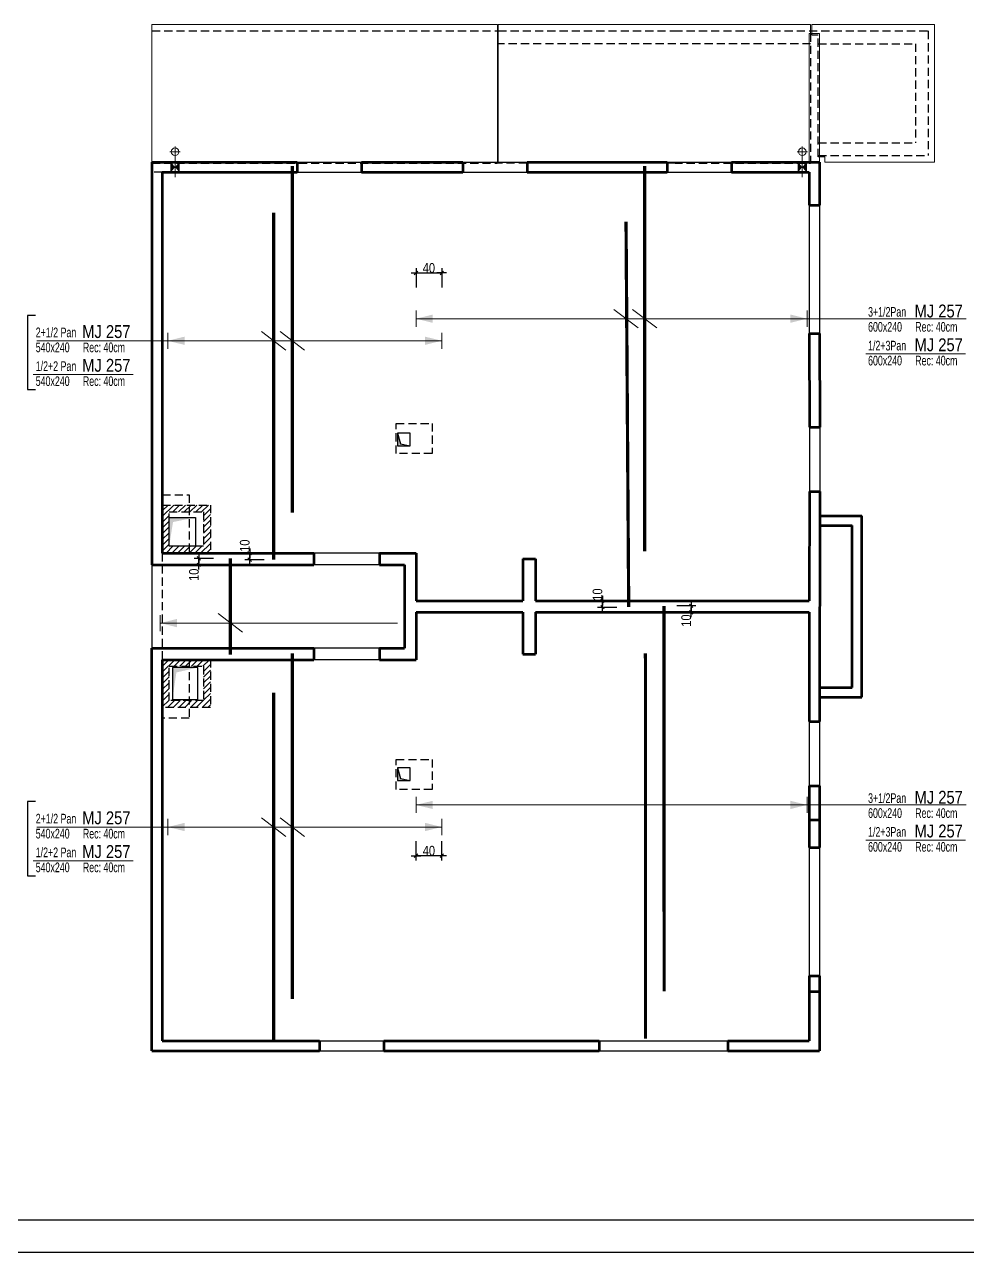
# Model space of a CAD drawing. Header units: millimetres. Extents: x 12045 to 47376, y -21493 to -16931.
# Drawn here: x 44680 to 46147, y -21424 to -19512 of the extents above; entities that cross this region are included whole.
import ezdxf

# ---------------------------------------------------------------- set-up
doc = ezdxf.new("R2010")
doc.units = ezdxf.units.MM
doc.linetypes.add('CACHEX2', pattern=[19.05, 12.7, -6.35])
doc.linetypes.add('TIRETPTX2', pattern=[50.8, 25.4, -12.7, 0, -12.7])
for name, color, linetype in [('01-Cad  2', 1, 'Continuous'), ('01_ARMA_INF', 50, 'Continuous'), ('01_cote_gen', 4, 'Continuous'), ('01_linteaux', 2, 'Continuous'), ('01_murs_sup', 2, 'CACHEX2'), ('01_resv', 32, 'Continuous'), ('01_texte', 230, 'Continuous'), ('AA_COTES', 2, 'Continuous')]:
    doc.layers.add(name, color=color, linetype=linetype)
for name, color, linetype, lineweight in [('01_murs_coup', 5, 'Continuous', 60), ('01_tram_axes', 2, 'TIRETPTX2', 9), ('_GAZELEC-RESERVATION 2', 6, 'Continuous', 18)]:
    doc.layers.add(name, color=color, linetype=linetype, lineweight=lineweight)
doc.styles.add('PATIO', font='ARIALN.TTF')
doc.styles.add('STYLE2', font='ARIALN.TTF')
doc.dimstyles.new('JB50', dxfattribs={"dimscale": 0.1, "dimtxt": 150, "dimasz": 15, "dimexe": 0.1, "dimexo": 0.1, "dimgap": 0.09, "dimtad": 1, "dimdec": 1, "dimdsep": 46, "dimtxsty": 'STYLE2', "dimblk1": 'BOND_G', "dimblk2": 'BOND_D', "dimsah": 1, "dimcen": 1.5, "dimdle": 0.01, "dimse1": 1, "dimse2": 1, "dimclrd": 4, "dimclre": 2, "dimclrt": 6, "dimazin": 2, "dimtfac": 2.333333, "dimtdec": 1, "dimtix": 1, "dimtmove": 2, "dimatfit": 3, "dimldrblk": 'BOND_G', "dimfxl": 1, "dimtolj": 1, "dimtzin": 0, "dimarcsym": 0})
pattern_1 = [(45, (23567.594, 14226.0135), (-4.4901281, 4.4901281), [])]

# ---------------------------------------------------------------- blocks, each defined once
blk = doc.blocks.new('BOND_G')
at = {"layer": 'AA_COTES', "color": 0}
for p, q in [((0, -5), (0, 15)), ((5, 0), (-5, 0)), ((1.8, 1.8), (-1.8, -1.8))]:
    blk.add_line(p, q, dxfattribs=at)
blk = doc.blocks.new('BOND_D')
at = {"layer": 'AA_COTES', "color": 0}
for p, q in [((5, 0), (-5, 0)), ((-1.8, -1.8), (1.8, 1.8)), ((0, 5), (0, -15))]:
    blk.add_line(p, q, dxfattribs=at)
blk = doc.blocks.new('*D2687')
at = {"layer": '01_cote_gen', "color": 4, "lineweight": -2, "ltscale": 0.1, "transparency": 16777216}
blk.add_line((45029.9, -20343.5), (45029.9, -20336.5), dxfattribs=at)
at = {"layer": 'Defpoints', "color": 0, "ltscale": 0.1, "transparency": 16777216}
for p in [(45029.9, -20335), (45063.9, -20335), (47334.5, -20345)]:
    blk.add_point(p, dxfattribs=at)
at = {"layer": '01_cote_gen', "color": 4, "lineweight": -2, "ltscale": 0.1, "transparency": 16777216, "xscale": 1.5, "yscale": 1.5, "zscale": 1.5}
for name, p, rotation in [('BOND_D', (45029.9, -20335), 90), ('BOND_G', (45029.9, -20345), 270)]:
    blk.add_blockref(name, p, dxfattribs=dict(at, rotation=rotation))
at = {"layer": '01_cote_gen', "color": 6, "ltscale": 0.1, "transparency": 16777216, "insert": (45022.3, -20323.3), "char_height": 15, "attachment_point": 5, "rotation": 90, "style": 'STYLE2'}
blk.add_mtext('\\A1;10', dxfattribs=at)
blk = doc.blocks.new('*D2688')
at = {"layer": '01_cote_gen', "color": 4, "lineweight": -2, "ltscale": 0.1, "transparency": 16777216}
blk.add_line((45290.3, -19898.7), (45327.3, -19898.7), dxfattribs=at)
at = {"layer": 'Defpoints', "color": 0, "ltscale": 0.1, "transparency": 16777216}
for p in [(45328.8, -19898.7), (45288.8, -19924.6), (45328.8, -19924.6)]:
    blk.add_point(p, dxfattribs=at)
at = {"layer": '01_cote_gen', "color": 4, "lineweight": -2, "ltscale": 0.1, "transparency": 16777216, "xscale": 1.5, "yscale": 1.5, "zscale": 1.5, "rotation": 180}
blk.add_blockref('BOND_G', (45288.8, -19898.7), dxfattribs=at)
at = {"layer": '01_cote_gen', "color": 4, "lineweight": -2, "ltscale": 0.1, "transparency": 16777216, "xscale": 1.5, "yscale": 1.5, "zscale": 1.5}
blk.add_blockref('BOND_D', (45328.8, -19898.7), dxfattribs=at)
at = {"layer": '01_cote_gen', "color": 6, "ltscale": 0.1, "transparency": 16777216, "insert": (45308.8, -19891), "char_height": 15, "attachment_point": 5, "style": 'STYLE2'}
blk.add_mtext('\\A1;40', dxfattribs=at)
blk = doc.blocks.new('*D2689')
at = {"layer": '01_cote_gen', "color": 4, "lineweight": -2, "ltscale": 0.1, "transparency": 16777216}
blk.add_line((45327.3, -20806), (45290.3, -20806), dxfattribs=at)
at = {"layer": 'Defpoints', "color": 0, "ltscale": 0.1, "transparency": 16777216}
for p in [(45288.8, -20739.4), (45328.8, -20773.8), (45288.8, -20806)]:
    blk.add_point(p, dxfattribs=at)
at = {"layer": '01_cote_gen', "color": 4, "lineweight": -2, "ltscale": 0.1, "transparency": 16777216, "xscale": 1.5, "yscale": 1.5, "zscale": 1.5, "rotation": 180}
blk.add_blockref('BOND_D', (45288.8, -20806), dxfattribs=at)
at = {"layer": '01_cote_gen', "color": 4, "lineweight": -2, "ltscale": 0.1, "transparency": 16777216, "xscale": 1.5, "yscale": 1.5, "zscale": 1.5}
blk.add_blockref('BOND_G', (45328.8, -20806), dxfattribs=at)
at = {"layer": '01_cote_gen', "color": 6, "ltscale": 0.1, "transparency": 16777216, "insert": (45308.8, -20798.3), "char_height": 15, "attachment_point": 5, "style": 'STYLE2'}
blk.add_mtext('\\A1;40', dxfattribs=at)
blk = doc.blocks.new('*D2690')
at = {"layer": '01_cote_gen', "color": 4, "lineweight": -2, "ltscale": 0.1, "transparency": 16777216}
blk.add_line((45578.9, -20417.5), (45578.9, -20410.5), dxfattribs=at)
at = {"layer": 'Defpoints', "color": 0, "ltscale": 0.1, "transparency": 16777216}
for p in [(45578.9, -20409), (45611.2, -20409), (45619.7, -20419)]:
    blk.add_point(p, dxfattribs=at)
at = {"layer": '01_cote_gen', "color": 4, "lineweight": -2, "ltscale": 0.1, "transparency": 16777216, "xscale": 1.5, "yscale": 1.5, "zscale": 1.5}
for name, p, rotation in [('BOND_D', (45578.9, -20409), 90), ('BOND_G', (45578.9, -20419), 270)]:
    blk.add_blockref(name, p, dxfattribs=dict(at, rotation=rotation))
at = {"layer": '01_cote_gen', "color": 6, "ltscale": 0.1, "transparency": 16777216, "insert": (45571.2, -20399.4), "char_height": 15, "attachment_point": 5, "rotation": 90, "style": 'STYLE2'}
blk.add_mtext('\\A1;10', dxfattribs=at)
blk = doc.blocks.new('*D2691')
at = {"layer": '01_cote_gen', "color": 4, "lineweight": -2, "ltscale": 0.1, "transparency": 16777216}
blk.add_line((45716.9, -20418.5), (45716.9, -20425.5), dxfattribs=at)
at = {"layer": 'Defpoints', "color": 0, "ltscale": 0.1, "transparency": 16777216}
for p in [(45674.7, -20417), (45683.8, -20427), (45716.9, -20427)]:
    blk.add_point(p, dxfattribs=at)
at = {"layer": '01_cote_gen', "color": 4, "lineweight": -2, "ltscale": 0.1, "transparency": 16777216, "xscale": 1.5, "yscale": 1.5, "zscale": 1.5}
for name, p, rotation in [('BOND_G', (45716.9, -20417), 90), ('BOND_D', (45716.9, -20427), 270)]:
    blk.add_blockref(name, p, dxfattribs=dict(at, rotation=rotation))
at = {"layer": '01_cote_gen', "color": 6, "ltscale": 0.1, "transparency": 16777216, "insert": (45709.2, -20439.9), "char_height": 15, "attachment_point": 5, "rotation": 90, "style": 'STYLE2'}
blk.add_mtext('\\A1;10', dxfattribs=at)
blk = doc.blocks.new('*D2686')
at = {"layer": '01_cote_gen', "color": 4, "lineweight": -2, "ltscale": 0.1, "transparency": 16777216}
blk.add_line((44950.9, -20351.5), (44950.9, -20344.5), dxfattribs=at)
at = {"layer": 'Defpoints', "color": 0, "ltscale": 0.1, "transparency": 16777216}
for p in [(44950.9, -20343), (44978.5, -20343), (45000.5, -20353)]:
    blk.add_point(p, dxfattribs=at)
at = {"layer": '01_cote_gen', "color": 4, "lineweight": -2, "ltscale": 0.1, "transparency": 16777216, "xscale": 1.5, "yscale": 1.5, "zscale": 1.5}
for name, p, rotation in [('BOND_D', (44950.9, -20343), 90), ('BOND_G', (44950.9, -20353), 270)]:
    blk.add_blockref(name, p, dxfattribs=dict(at, rotation=rotation))
at = {"layer": '01_cote_gen', "color": 6, "ltscale": 0.1, "transparency": 16777216, "insert": (44943.2, -20368.6), "char_height": 15, "attachment_point": 5, "rotation": 90, "style": 'STYLE2'}
blk.add_mtext('\\A1;10', dxfattribs=at)

msp = doc.modelspace()

# ---------------------------------------------------------------- hatches: boundary and pattern name
at = {"layer": '01_resv'}
h = msp.add_hatch(color=256, dxfattribs=at)
h.dxf.hatch_style = 1
h.paths.add_polyline_path([(45264.69, -20164.71), (45259.71, -20148.07), (45259.71, -20168.07), (45279.71, -20168.07)])
h.paths.add_polyline_path([(45264.69, -20685.57), (45259.71, -20668.93), (45259.71, -20688.93), (45279.71, -20688.93)])
at = {"layer": '01_resv', "linetype": 'CACHEX2'}
h = msp.add_hatch(dxfattribs=at)
h.set_pattern_fill('ANSI31', color=256, scale=2)
h.set_pattern_definition(pattern_1)
h.paths.add_polyline_path([(44935.79, -20259.99), (44893.81, -20259.99), (44893.81, -20334.22), (44893.81, -20334.99), (44935.79, -20334.99), (44935.79, -20324.24), (44904.56, -20324.24), (44904.56, -20324.24), (44904.56, -20279.24), (44904.56, -20270.74), (44935.79, -20270.74)])
h.paths.add_polyline_path([(44968.81, -20265.57), (44968.81, -20259.99), (44935.79, -20259.99), (44935.79, -20270.74), (44958.06, -20270.74), (44958.06, -20277.07)])
h.paths.add_polyline_path([(44968.81, -20265.57), (44958.06, -20277.07), (44958.06, -20324.24), (44935.79, -20324.24), (44935.79, -20334.99), (44968.81, -20334.99)])
h.paths.add_polyline_path([(44904.72, -20270.88), (44930.31, -20270.88), (44930.31, -20252.81), (44904.72, -20252.81)], flags=9)
h = msp.add_hatch(dxfattribs=at)
h.set_pattern_fill('ANSI31', color=256, scale=2)
h.set_pattern_definition(pattern_1)
h.paths.add_polyline_path([(44935.79, -20500.99), (44893.81, -20500.99), (44893.81, -20575.26), (44935.79, -20575.26), (44935.79, -20564.51), (44904.56, -20564.51), (44904.56, -20511.01), (44935.79, -20511.01)])
h.paths.add_polyline_path([(44968.81, -20500.99), (44935.79, -20500.99), (44935.79, -20511.01), (44958.06, -20511.01), (44958.06, -20564.51), (44935.79, -20564.51), (44935.79, -20575.26), (44968.81, -20575.26)])

# ---------------------------------------------------------------- linework, layer by layer
at = {"layer": '01-Cad  2'}
for p, q in [((46326.11, -21373.64), (43226.11, -21373.64)), ((46326.11, -21423.64), (43176.11, -21423.64))]:
    msp.add_line(p, q, dxfattribs=at)
at = {"layer": '01_ARMA_INF', "linetype": 'Continuous', "lineweight": 0, "const_width": 5, "flags": 128}
for points in [[(45096.12, -19731.99), (45096.26, -20271.99)], [(45644.51, -19731.99), (45644.66, -20331.99)], [(45067.2, -19804.98), (45067.34, -20344.98)], [(45615.59, -19818.99), (45619.74, -20418.99)], [(44999.81, -20343.05), (44999.85, -20493)], [(45674.72, -20416.99), (45674.86, -21016.99)], [(45096.12, -20490.99), (45096.26, -21028.99)], [(45645.78, -20491.05), (45645.93, -21091.05)], [(45067.2, -20552.3), (45067.34, -21092.3)]]:
    msp.add_lwpolyline(points, dxfattribs=at)
at = {"layer": '01_linteaux', "lineweight": 0}
for p, q in [((44877.81, -19511.99), (44877.81, -19717.99)), ((44877.81, -19511.99), (45415.81, -19511.99)), ((45415.81, -19511.99), (45415.81, -19727.99)), ((45416.81, -19511.99), (45416.81, -19727.99)), ((45416.81, -19511.99), (45690.81, -19511.99)), ((45690.81, -19511.99), (45902.81, -19511.99)), ((45902.81, -19525.99), (45902.81, -19511.99)), ((45904.81, -19511.99), (46095.81, -19511.99)), ((45904.81, -19527.99), (45904.81, -19511.99)), ((46095.81, -19511.99), (46095.81, -19725.99)), ((45900.81, -19725.99), (45900.81, -19525.99)), ((45900.81, -19525.99), (45916.81, -19525.99)), ((45900.81, -19725.99), (45900.81, -19525.99)), ((45916.81, -19725.99), (45916.81, -19525.99)), ((45916.81, -19717.99), (45916.81, -19525.99)), ((44913.81, -19701.84), (44913.81, -19718.15)), ((45889.81, -19701.84), (45889.81, -19718.15)), ((44877.81, -19725.99), (44877.81, -19717.99)), ((44905.66, -19709.99), (44921.97, -19709.99)), ((45881.66, -19709.99), (45897.97, -19709.99)), ((45914.81, -19717.99), (45924.81, -19717.99)), ((45916.81, -19717.99), (45916.81, -19725.99)), ((45924.81, -19717.99), (45924.81, -19725.99)), ((45924.81, -19725.99), (46095.81, -19725.99))]:
    msp.add_line(p, q, dxfattribs=at)
at = {"layer": '01_linteaux', "ltscale": 0.1}
for p, q in [((45103.81, -19725.99), (45203.81, -19725.99)), ((45361.81, -19725.99), (45461.81, -19725.99)), ((45679.81, -19725.99), (45779.81, -19725.99)), ((45103.81, -19741.99), (45203.81, -19741.99)), ((45361.81, -19741.99), (45461.81, -19741.99)), ((45679.81, -19741.99), (45779.81, -19741.99)), ((45900.81, -19792.99), (45900.81, -19992.99)), ((45916.81, -19792.99), (45916.81, -19992.99)), ((45901.31, -20139.03), (45901.31, -20239.03)), ((45917.31, -20139.03), (45917.31, -20239.03)), ((45231.81, -20334.99), (45129.81, -20334.99)), ((44877.81, -20352.99), (44877.81, -20482.99)), ((45231.81, -20352.99), (45129.81, -20352.99)), ((45231.81, -20482.99), (45129.81, -20482.99)), ((45231.81, -20500.99), (45129.81, -20500.99)), ((45900.81, -20596.99), (45900.81, -20696.99)), ((45916.81, -20596.99), (45916.81, -20696.99)), ((45900.81, -20792.99), (45900.81, -20992.99)), ((45916.81, -20792.99), (45916.81, -20992.99)), ((45138.81, -21093.99), (45238.81, -21093.99)), ((45573.81, -21093.99), (45773.81, -21093.99)), ((45138.81, -21109.99), (45238.81, -21109.99)), ((45573.81, -21109.99), (45773.81, -21109.99))]:
    msp.add_line(p, q, dxfattribs=at)
at = {"layer": '01_linteaux', "lineweight": 0}
for centre in [(44913.81, -19709.99), (45889.81, -19709.99)]:
    msp.add_circle(centre, 6, dxfattribs=at)
at = {"layer": '01_murs_coup'}
for p, q in [((44877.81, -19725.99), (44877.81, -20352.99)), ((44877.81, -19725.99), (45103.81, -19725.99)), ((45103.81, -19725.99), (45103.81, -19741.99)), ((45203.81, -19725.99), (45203.81, -19741.99)), ((45203.81, -19725.99), (45361.81, -19725.99)), ((45361.81, -19725.99), (45361.81, -19741.99)), ((45461.81, -19725.99), (45461.81, -19741.99)), ((45461.81, -19725.99), (45679.81, -19725.99)), ((45679.81, -19725.99), (45679.81, -19741.99)), ((45779.81, -19725.99), (45779.81, -19741.99)), ((45779.81, -19725.99), (45916.81, -19725.99)), ((45916.81, -19725.99), (45916.81, -19792.99)), ((44893.81, -19741.99), (44893.81, -20334.99)), ((44893.81, -19741.99), (45103.81, -19741.99)), ((45203.81, -19741.99), (45361.81, -19741.99)), ((45461.81, -19741.99), (45679.81, -19741.99)), ((45779.81, -19741.99), (45900.81, -19741.99)), ((45900.81, -19741.99), (45900.81, -19792.99)), ((45900.81, -19792.99), (45916.81, -19792.99)), ((45900.81, -19992.99), (45901.31, -20139.03)), ((45900.81, -19992.99), (45916.81, -19992.99)), ((45916.81, -19992.99), (45917.31, -20139.03)), ((45901.31, -20139.03), (45917.31, -20139.03)), ((45901.31, -20239.03), (45900.81, -20408.99)), ((45901.31, -20239.03), (45917.31, -20239.03)), ((45917.31, -20239.03), (45916.81, -20596.99)), ((45916.81, -20276.99), (45982.31, -20276.99)), ((45982.31, -20558.99), (45982.31, -20276.99)), ((45916.81, -20291.99), (45967.31, -20291.99)), ((45967.31, -20543.99), (45967.31, -20291.99)), ((44893.81, -20334.99), (45129.81, -20334.99)), ((45129.81, -20334.99), (45129.81, -20352.99)), ((45231.81, -20334.99), (45288.81, -20334.99)), ((45231.81, -20334.99), (45231.81, -20352.99)), ((45288.81, -20334.99), (45288.81, -20408.99)), ((44877.81, -20352.99), (45129.81, -20352.99)), ((45231.81, -20352.99), (45270.81, -20352.99)), ((45270.81, -20352.99), (45270.81, -20482.99)), ((45454.81, -20343.99), (45454.81, -20408.99)), ((45454.81, -20343.99), (45474.81, -20343.99)), ((45474.81, -20343.99), (45474.81, -20408.99)), ((45288.81, -20408.99), (45454.81, -20408.99)), ((45474.81, -20408.99), (45900.81, -20408.99)), ((45288.81, -20426.99), (45288.81, -20500.99)), ((45288.81, -20426.99), (45454.81, -20426.99)), ((45454.81, -20426.99), (45454.81, -20491.99)), ((45474.81, -20426.99), (45474.81, -20491.99)), ((45474.81, -20426.99), (45900.81, -20426.99)), ((45900.81, -20426.99), (45900.81, -20596.99)), ((44877.81, -20482.99), (45129.81, -20482.99)), ((44877.81, -21109.99), (44877.81, -20482.99)), ((45129.81, -20482.99), (45129.81, -20500.99)), ((45231.81, -20482.99), (45231.81, -20500.99)), ((45231.81, -20482.99), (45270.81, -20482.99)), ((45454.81, -20491.99), (45474.81, -20491.99)), ((44893.81, -20500.99), (44893.81, -21093.99)), ((44893.81, -20500.99), (45129.81, -20500.99)), ((45231.81, -20500.99), (45288.81, -20500.99)), ((45916.81, -20543.99), (45967.31, -20543.99)), ((45916.81, -20558.99), (45982.31, -20558.99)), ((45900.81, -20596.99), (45916.81, -20596.99)), ((45900.81, -20696.99), (45900.81, -20792.99)), ((45900.81, -20696.99), (45916.81, -20696.99)), ((45916.81, -20696.99), (45916.81, -20792.99)), ((45900.81, -20749.99), (45916.81, -20749.99)), ((45900.81, -20792.99), (45916.81, -20792.99)), ((45900.81, -20992.99), (45900.81, -21093.99)), ((45900.81, -20992.99), (45916.81, -20992.99)), ((45916.81, -20992.99), (45916.81, -21109.99)), ((45900.81, -21017.62), (45916.81, -21017.62)), ((44893.81, -21093.99), (45138.81, -21093.99)), ((45138.81, -21093.99), (45138.81, -21109.99)), ((45238.81, -21093.99), (45238.81, -21109.99)), ((45238.81, -21093.99), (45573.81, -21093.99)), ((45573.81, -21093.99), (45573.81, -21109.99)), ((45773.81, -21093.99), (45773.81, -21109.99)), ((45773.81, -21093.99), (45900.81, -21093.99)), ((44877.81, -21109.99), (45138.81, -21109.99)), ((45238.81, -21109.99), (45573.81, -21109.99)), ((45773.81, -21109.99), (45916.81, -21109.99))]:
    msp.add_line(p, q, dxfattribs=at)
at = {"layer": '01_murs_sup'}
for p, q in [((44877.81, -19521.99), (45415.81, -19521.99)), ((45416.81, -19521.99), (45690.81, -19521.99)), ((45690.81, -19521.99), (46085.81, -19521.99)), ((45902.81, -19525.99), (45902.81, -19727.99)), ((45904.81, -19527.99), (45914.81, -19527.99)), ((45914.81, -19717.99), (45914.81, -19527.99)), ((46085.81, -19521.99), (46085.81, -19715.99)), ((45902.81, -19541.99), (45416.81, -19541.99)), ((45914.81, -19541.99), (46065.81, -19541.99)), ((46065.81, -19541.99), (46065.81, -19695.99)), ((45914.81, -19695.99), (46065.81, -19695.99)), ((44877.81, -19727.99), (45415.81, -19727.99)), ((45689.81, -19727.99), (45416.81, -19727.99)), ((45690.81, -19727.99), (45902.81, -19727.99)), ((45914.81, -19715.99), (46085.81, -19715.99)), ((44893.81, -19741.99), (44877.81, -19741.99)), ((44893.81, -20334.99), (44893.81, -20500.99))]:
    msp.add_line(p, q, dxfattribs=at)
at = {"layer": '01_murs_sup', "ltscale": 2}
msp.add_line((45900.81, -20749.99), (45916.81, -20749.99), dxfattribs=at)
at = {"layer": '01_resv', "lineweight": 0}
for p, q in [((44913.81, -19701.84), (44913.81, -19749.61)), ((44913.81, -19701.84), (44913.81, -19749.61)), ((45889.81, -19701.84), (45889.81, -19749.61)), ((45889.81, -19701.84), (45889.81, -19749.61)), ((44907.31, -19725.97), (44907.31, -19741.97)), ((44907.31, -19725.97), (44907.31, -19741.97)), ((44907.31, -19725.99), (44907.31, -19741.99)), ((44920.31, -19725.97), (44920.31, -19741.97)), ((44920.31, -19725.97), (44920.31, -19741.97)), ((44920.31, -19725.99), (44920.31, -19741.99)), ((45883.31, -19725.97), (45883.31, -19741.97)), ((45883.31, -19725.97), (45883.31, -19741.97)), ((45883.31, -19725.99), (45883.31, -19741.99)), ((45896.31, -19725.97), (45896.31, -19741.97)), ((45896.31, -19725.97), (45896.31, -19741.97)), ((45896.31, -19725.99), (45896.31, -19741.99))]:
    msp.add_line(p, q, dxfattribs=at)
at = {"layer": '01_resv', "linetype": 'CACHEX2'}
for p, q in [((45257.79, -20132.96), (45313.83, -20132.96)), ((45257.79, -20179.98), (45257.8, -20132.96)), ((45313.83, -20132.96), (45313.83, -20179.98)), ((45313.83, -20179.98), (45257.79, -20179.98)), ((44894.14, -20243.96), (44935.79, -20243.96)), ((44935.79, -20243.96), (44935.79, -20335.03)), ((44893.81, -20259.99), (44968.81, -20259.99)), ((44968.81, -20259.99), (44968.81, -20334.99)), ((44904.56, -20270.74), (44958.06, -20270.74)), ((44904.56, -20324.24), (44904.56, -20270.74)), ((44958.06, -20270.74), (44958.06, -20324.24)), ((44958.06, -20324.24), (44904.56, -20324.24)), ((44893.81, -20500.26), (44968.81, -20500.26)), ((44904.56, -20511.01), (44958.06, -20511.01)), ((44904.56, -20564.51), (44904.56, -20511.01)), ((44935.79, -20500.95), (44935.79, -20591.98)), ((44958.06, -20511.01), (44958.06, -20564.51)), ((44968.81, -20500.26), (44968.81, -20575.26)), ((44958.06, -20564.51), (44904.56, -20564.51)), ((44968.81, -20575.26), (44893.81, -20575.26)), ((44935.79, -20591.98), (44894.14, -20591.98)), ((45257.79, -20702.97), (45257.79, -20655.96)), ((45257.79, -20655.97), (45313.84, -20655.97)), ((45313.84, -20655.97), (45313.84, -20702.97)), ((45313.84, -20702.97), (45257.79, -20702.97))]:
    msp.add_line(p, q, dxfattribs=at)
at = {"layer": '01_resv'}
for p, q in [((44904.56, -20324.24), (44904.56, -20279.24)), ((44904.56, -20279.24), (44945.56, -20279.24)), ((44945.56, -20279.24), (44945.56, -20324.24)), ((44945.56, -20279.24), (44945.56, -20324.24)), ((44945.56, -20324.24), (44904.56, -20324.24)), ((44949.26, -20513.01), (44909.56, -20513.01)), ((44909.56, -20513.01), (44909.56, -20563.01)), ((44949.26, -20513.01), (44909.56, -20513.01)), ((44949.26, -20563.01), (44949.26, -20513.01)), ((44909.56, -20563.01), (44949.26, -20563.01))]:
    msp.add_line(p, q, dxfattribs=at)
for points in [[(45279.83, -20147.97), (45269.83, -20147.97), (45259.83, -20147.97), (45259.83, -20167.97), (45279.83, -20167.97), (45279.83, -20147.97), (45259.83, -20147.97), (45264.81, -20164.61), (45279.83, -20167.97)], [(45279.83, -20669.03), (45269.83, -20669.03), (45259.83, -20669.03), (45259.83, -20689.03), (45279.83, -20689.03), (45279.83, -20669.03), (45259.83, -20669.03), (45264.81, -20685.67), (45279.83, -20689.03)]]:
    msp.add_lwpolyline(points, dxfattribs=at)
at = {"layer": '01_resv', "lineweight": 0}
for points in [[(44907.31, -19741.97), (44907.31, -19725.97), (44920.31, -19725.97), (44920.31, -19741.97)], [(44907.31, -19741.97), (44907.31, -19725.97), (44920.31, -19725.97), (44920.31, -19741.97)], [(44907.31, -19741.99), (44907.31, -19725.99), (44920.31, -19725.99), (44920.31, -19741.99)], [(45883.31, -19741.97), (45883.31, -19725.97), (45896.31, -19725.97), (45896.31, -19741.97)], [(45883.31, -19741.97), (45883.31, -19725.97), (45896.31, -19725.97), (45896.31, -19741.97)], [(45883.31, -19741.99), (45883.31, -19725.99), (45896.31, -19725.99), (45896.31, -19741.99)]]:
    msp.add_solid(points, dxfattribs=at)
at = {"layer": '01_resv'}
for points in [[(44904.56, -20324.24), (44904.56, -20279.24), (44910.59, -20286.55)], [(44904.56, -20279.24), (44945.56, -20279.24), (44910.59, -20286.55)], [(44909.56, -20563.01), (44909.56, -20513.01), (44915.85, -20520.69)], [(44909.56, -20513.01), (44949.26, -20513.01), (44915.85, -20520.69)]]:
    msp.add_solid(points, dxfattribs=at)
at = {"layer": '01_texte', "linetype": 'Continuous', "lineweight": 0}
for p, q in [((45288.82, -19957.42), (45288.82, -19982.38)), ((45596.61, -19955.4), (45634.68, -19984.41)), ((45625.54, -19955.39), (45663.62, -19984.4)), ((45897.32, -19957.42), (45897.32, -19982.38)), ((45288.82, -19969.9), (45897.32, -19969.9)), ((45897.32, -19969.9), (46145.05, -19969.9)), ((44902.57, -19991.83), (44902.57, -20016.79)), ((45048.22, -19989.82), (45086.29, -20018.83)), ((45077.15, -19989.81), (45115.22, -20018.82)), ((45328.81, -19991.83), (45328.81, -20016.79)), ((44698.54, -20004.32), (44902.57, -20004.32)), ((44902.57, -20004.32), (45328.81, -20004.31)), ((45988.51, -20024.85), (46143.91, -20024.85)), ((44693.2, -20056.83), (44848.6, -20056.83)), ((44890.83, -20431.33), (44890.83, -20456.29)), ((44980.8, -20428.94), (45018.87, -20457.95)), ((44890.83, -20443.81), (45259.84, -20443.81)), ((45288.82, -20714.42), (45288.82, -20739.38)), ((45897.32, -20714.42), (45897.32, -20739.38)), ((45288.82, -20726.9), (45897.32, -20726.9)), ((45897.32, -20726.9), (46145.05, -20726.9)), ((44902.57, -20748.83), (44902.57, -20773.79)), ((45048.22, -20746.82), (45086.29, -20775.83)), ((45077.15, -20746.81), (45115.22, -20775.82)), ((45328.81, -20748.83), (45328.81, -20773.79)), ((44698.54, -20761.32), (44902.57, -20761.32)), ((44902.57, -20761.32), (45328.81, -20761.31)), ((45988.51, -20781.85), (46143.91, -20781.85)), ((44693.2, -20813.83), (44848.6, -20813.83))]:
    msp.add_line(p, q, dxfattribs=at)
at = {"layer": '01_texte', "ltscale": 5}
for p, q in [((44696.78, -19964.71), (44684.11, -19964.71)), ((44684.11, -19964.71), (44684.11, -20080.19)), ((44684.11, -20080.19), (44696.78, -20080.19)), ((44696.78, -20721.71), (44684.11, -20721.71)), ((44684.11, -20721.71), (44684.11, -20837.19)), ((44684.11, -20837.19), (44696.78, -20837.19))]:
    msp.add_line(p, q, dxfattribs=at)
at = {"layer": '01_texte', "linetype": 'Continuous', "lineweight": 0}
for points in [[(45288.81, -19969.9), (45314.91, -19963.44), (45314.91, -19969.9)], [(45288.81, -19969.9), (45314.91, -19976.36), (45314.91, -19969.9)], [(45897.32, -19969.9), (45871.22, -19963.44), (45871.22, -19969.9)], [(45897.32, -19969.9), (45871.22, -19976.36), (45871.22, -19969.9)], [(44902.57, -20004.32), (44928.67, -19997.86), (44928.67, -20004.32)], [(44902.57, -20004.32), (44928.67, -20010.78), (44928.67, -20004.32)], [(45328.81, -20004.31), (45302.72, -19997.85), (45302.72, -20004.31)], [(45328.81, -20004.31), (45302.72, -20010.77), (45302.72, -20004.31)], [(44890.83, -20443.81), (44916.92, -20437.35), (44916.92, -20443.81)], [(44890.83, -20443.81), (44916.92, -20450.27), (44916.92, -20443.81)], [(45288.81, -20726.9), (45314.91, -20720.44), (45314.91, -20726.9)], [(45897.32, -20726.9), (45871.22, -20720.44), (45871.22, -20726.9)], [(45288.81, -20726.9), (45314.91, -20733.36), (45314.91, -20726.9)], [(45897.32, -20726.9), (45871.22, -20733.36), (45871.22, -20726.9)], [(44902.57, -20761.32), (44928.67, -20754.86), (44928.67, -20761.32)], [(45328.81, -20761.31), (45302.72, -20754.85), (45302.72, -20761.31)], [(44902.57, -20761.32), (44928.67, -20767.78), (44928.67, -20761.32)], [(45328.81, -20761.31), (45302.72, -20767.77), (45302.72, -20761.31)]]:
    msp.add_solid(points, dxfattribs=at)
at = {"layer": '01_tram_axes', "ltscale": 0.5}
msp.add_line((45916.81, -19717.99), (45915.81, -19717.99), dxfattribs=at)
at = {"layer": '_GAZELEC-RESERVATION 2'}
for p, q in [((44893.81, -20259.22), (44893.81, -20334.22)), ((44968.81, -20334.99), (44893.81, -20334.99)), ((44893.81, -20575.26), (44893.81, -20500.26))]:
    msp.add_line(p, q, dxfattribs=at)

# ---------------------------------------------------------------- texts
at = {"layer": '01_texte', "ltscale": 5, "style": 'PATIO', "width": 0.8}
for s, p in [('3+1/2Pan', (45992.27, -19966.8)), ('600x240', (45992.27, -19990.13)), ('Rec: 40cm', (46065.6, -19990.13)), ('2+1/2 Pan', (44696.96, -19998.78)), ('540x240', (44696.96, -20022.11)), ('Rec: 40cm', (44770.29, -20022.11)), ('1/2+3Pan', (45992.27, -20019.32)), ('600x240', (45992.27, -20042.65)), ('Rec: 40cm', (46065.6, -20042.65)), ('1/2+2 Pan', (44696.96, -20051.3)), ('540x240', (44696.96, -20074.63)), ('Rec: 40cm', (44770.29, -20074.63)), ('3+1/2Pan', (45992.27, -20723.8)), ('2+1/2 Pan', (44696.96, -20755.78)), ('600x240', (45992.27, -20747.13)), ('Rec: 40cm', (46065.6, -20747.13)), ('1/2+3Pan', (45992.27, -20776.32)), ('540x240', (44696.96, -20779.11)), ('Rec: 40cm', (44770.29, -20779.11)), ('1/2+2 Pan', (44696.96, -20808.3)), ('600x240', (45992.27, -20799.65)), ('Rec: 40cm', (46065.6, -20799.65)), ('540x240', (44696.96, -20831.63)), ('Rec: 40cm', (44770.29, -20831.63))]:
    msp.add_text(s, height=15, dxfattribs=at).set_placement(p)
at = {"layer": '01_texte', "ltscale": 5, "style": 'PATIO'}
for p in [(46064.6, -19968.01), (44769.29, -19999.99), (46064.6, -20020.53), (44769.29, -20052.51), (46064.6, -20725.01), (44769.29, -20756.99), (46064.6, -20777.53), (44769.29, -20809.51)]:
    msp.add_text('MJ 257', height=20, dxfattribs=at).set_placement(p)

# ---------------------------------------------------------------- dimensions: what is measured, and where the dimension line sits
at = {"layer": '01_cote_gen', "ltscale": 0.1}
for base, p1, p2, picture, middle in [((45328.81, -19898.67), (45288.81, -19924.56), (45328.81, -19924.56), '*D2688', (45308.81, -19891)), ((45288.82, -20806.01), (45328.81, -20773.79), (45288.82, -20739.38), '*D2689', (45308.82, -20798.34))]:
    dim = msp.add_linear_dim(base=base, p1=p1, p2=p2, dimstyle='JB50', dxfattribs=at)
    dim.commit()
    dim.dimension.update_dxf_attribs({"geometry": picture, "text_midpoint": middle})
for base, p1, p2, picture, middle in [((45029.93, -20335), (47334.49, -20344.98), (45063.92, -20335), '*D2687', (45022.26, -20323.32)), ((44950.89, -20342.99), (45000.47, -20352.99), (44978.48, -20342.99), '*D2686', (44943.22, -20368.6)), ((45578.88, -20408.99), (45619.74, -20418.99), (45611.17, -20408.99), '*D2690', (45571.21, -20399.37)), ((45716.87, -20426.99), (45674.72, -20416.99), (45683.75, -20426.99), '*D2691', (45709.2, -20439.92))]:
    dim = msp.add_linear_dim(base=base, p1=p1, p2=p2, angle=90, dimstyle='JB50', dxfattribs=at)
    dim.commit()
    dim.dimension.update_dxf_attribs({"geometry": picture, "text_midpoint": middle, "dimtype": 160})

doc.saveas('drawing.dxf')
